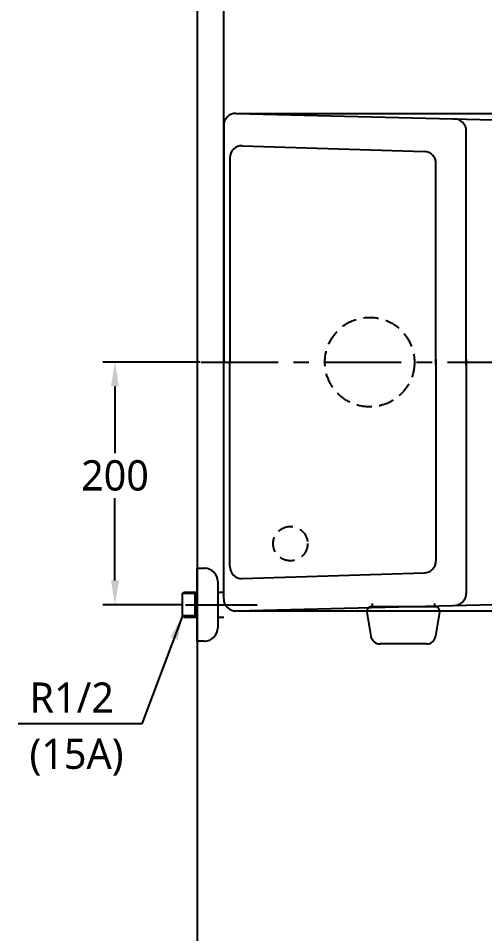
# Model space of a CAD drawing. Header units: millimetres. Extents: x 9575 to 12140, y 93 to 2418.
# Drawn here: x 9595 to 9980, y 1283 to 2037 of the extents above; entities that cross this region are included whole.
import ezdxf

# ---------------------------------------------------------------- set-up
doc = ezdxf.new("R2010")
doc.units = ezdxf.units.MM
doc.linetypes.add('CENTER', pattern=[50.8, 31.75, -6.35, 6.35, -6.35])
doc.linetypes.add('HIDDEN', pattern=[0.375, 0.25, -0.125])
for name, color, linetype in [('1', 1, 'Continuous'), ('2', 2, 'Continuous'), ('3', 3, 'Continuous'), ('4', 4, 'Continuous'), ('5', 7, 'Continuous'), ('6', 6, 'Continuous'), ('CENTER', 2, 'CENTER'), ('FAUCET', 4, 'Continuous')]:
    doc.layers.add(name, color=color, linetype=linetype)
doc.styles.add('ROMANS', font='NanumGothic.ttf', dxfattribs={"height": 10.144927})
doc.styles.get("Standard").update_dxf_attribs({"font": 'NanumGothic.ttf'})
doc.dimstyles.new('ISO-25', dxfattribs={"dimtxt": 20, "dimasz": 20, "dimexe": 3, "dimexo": 1, "dimgap": 5, "dimtad": 1, "dimtoh": 1, "dimdec": 0, "dimtxsty": 'Standard', "dimcen": 0, "dimclrd": 3, "dimclre": 3, "dimclrt": 2, "dimadec": 0, "dimazin": 0, "dimtfac": 1, "dimtdec": 0, "dimtmove": 0, "dimatfit": 3, "dimfxl": 0, "dimarcsym": 0})

# ---------------------------------------------------------------- blocks, each defined once
blk = doc.blocks.new('*D37')
at = {"color": 3, "lineweight": -2}
for p, q in [((9744.91, 1753.83), (9665.02, 1753.83)), ((9675.02, 1733.83), (9675.02, 1678.83)), ((9675.02, 1573.83), (9675.02, 1641.72)), ((9729.8, 1553.83), (9665.02, 1553.83))]:
    blk.add_line(p, q, dxfattribs=at)
at = {"color": 3}
for points in [[(9671.69, 1733.83), (9678.35, 1733.83), (9675.02, 1753.83)], [(9671.69, 1573.83), (9678.35, 1573.83), (9675.02, 1553.83)]]:
    blk.add_solid(points, dxfattribs=at)
at = {"layer": 'Defpoints', "color": 0}
for p in [(9745.91, 1753.83), (9675.02, 1553.83), (9730.8, 1553.83)]:
    blk.add_point(p, dxfattribs=at)
at = {"color": 2, "insert": (9675.02, 1660.27), "char_height": 25, "attachment_point": 5}
blk.add_mtext('200', dxfattribs=at)
blk = doc.blocks.new('*D42')
at = {"color": 3, "lineweight": -2}
for p, q in [((9764.63, 1754.83), (9764.63, 2062.23)), ((10499.63, 1756.83), (10499.63, 2062.23)), ((9784.63, 2052.23), (10479.63, 2052.23))]:
    blk.add_line(p, q, dxfattribs=at)
at = {"color": 3}
for points in [[(9784.63, 2055.57), (9784.63, 2048.9), (9764.63, 2052.23)], [(10479.63, 2055.57), (10479.63, 2048.9), (10499.63, 2052.23)]]:
    blk.add_solid(points, dxfattribs=at)
at = {"layer": 'Defpoints', "color": 0}
for p in [(10499.63, 2052.23), (9764.63, 1753.83), (10499.63, 1755.83)]:
    blk.add_point(p, dxfattribs=at)
at = {"color": 2, "insert": (10132.13, 2069.73), "char_height": 25, "attachment_point": 5}
blk.add_mtext('735', dxfattribs=at)
blk = doc.blocks.new('*D53')
at = {"color": 3, "lineweight": -2}
for p, q in [((9775.88, 1958.95), (10624.79, 1958.95)), ((10614.79, 1938.95), (10614.79, 1771.33)), ((10614.79, 1568.71), (10614.79, 1736.33)), ((9775.88, 1548.71), (10624.79, 1548.71))]:
    blk.add_line(p, q, dxfattribs=at)
at = {"color": 3}
for points in [[(10611.45, 1938.95), (10618.12, 1938.95), (10614.79, 1958.95)], [(10611.45, 1568.71), (10618.12, 1568.71), (10614.79, 1548.71)]]:
    blk.add_solid(points, dxfattribs=at)
at = {"layer": 'Defpoints', "color": 0}
for p in [(9774.88, 1958.95), (9774.88, 1548.71), (10614.79, 1548.71)]:
    blk.add_point(p, dxfattribs=at)
at = {"color": 2, "insert": (10614.79, 1753.83), "char_height": 25, "attachment_point": 5}
blk.add_mtext('410', dxfattribs=at)

msp = doc.modelspace()

# ---------------------------------------------------------------- linework, layer by layer
at = {"layer": '1'}
msp.add_line((9733.01, 1553.83), (9792.32, 1553.83), dxfattribs=at)
at = {"layer": '3', "color": 0}
for p, q in [((9774.88, 1958.95), (10100.05, 1950.78)), ((9764.63, 1948.95), (9764.63, 1753.83)), ((9964.63, 1751.33), (9964.63, 1944.38)), ((9779.94, 1932.31), (9929.94, 1927.6)), ((9769.63, 1922.32), (9769.63, 1753.83)), ((9939.63, 1751.33), (9939.63, 1917.6)), ((9764.63, 1558.7), (9764.63, 1753.83)), ((9769.63, 1585.34), (9769.63, 1753.83)), ((9939.63, 1756.33), (9939.63, 1590.05)), ((9779.94, 1575.34), (9929.94, 1580.06)), ((9774.88, 1548.71), (10100.05, 1556.87))]:
    msp.add_line(p, q, dxfattribs=at)
at = {"layer": '3', "color": 2}
for p, q in [((9939.63, 1756.33), (9939.63, 1753.83)), ((9964.63, 1756.33), (9964.63, 1753.83))]:
    msp.add_line(p, q, dxfattribs=at)
at = {"layer": '3', "color": 7}
msp.add_line((9964.63, 1756.33), (9964.63, 1563.28), dxfattribs=at)
at = {"layer": '3', "color": 0, "linetype": 'HIDDEN', "ltscale": 50}
msp.add_circle((9819.63, 1604.18), 14.19, dxfattribs=at)
at = {"layer": '3', "color": 0}
for centre, start, end in [((9774.63, 1948.95), 88.58287, 180), ((9954.63, 1944.38), 0, 88.58287), ((9779.63, 1922.32), 88.25806, 180), ((9929.63, 1917.6), 0, 88.25806), ((9779.63, 1585.34), 180, 271.74194), ((9929.63, 1590.05), 271.74194, 0)]:
    msp.add_arc(centre, 10, start, end, dxfattribs=at)
at = {"layer": '3', "color": 7}
for centre, start, end in [((9954.63, 1563.28), 271.41713, 0), ((9774.63, 1558.7), 180, 271.41713)]:
    msp.add_arc(centre, 10, start, end, dxfattribs=at)
at = {"layer": '4'}
for p, q in [((9742.67, 1583.83), (9748.67, 1583.83)), ((9742.67, 1523.83), (9742.67, 1583.83)), ((9759.8, 1572.83), (9759.8, 1534.83)), ((9730.67, 1563.08), (9731.67, 1564.08)), ((9741.17, 1563.08), (9730.67, 1563.08)), ((9730.8, 1544.58), (9730.8, 1563.08)), ((9731.67, 1564.08), (9742.67, 1564.08)), ((9741.17, 1543.58), (9741.17, 1564.08)), ((9741.17, 1563.08), (9742.17, 1564.08)), ((9742.67, 1563.46), (9742.67, 1544.19)), ((9759.67, 1564.08), (9764.63, 1564.08)), ((9731.67, 1543.58), (9730.67, 1544.58)), ((9741.17, 1544.58), (9730.67, 1544.58)), ((9731.67, 1543.58), (9742.67, 1543.58)), ((9742.17, 1543.58), (9741.17, 1544.58)), ((9759.67, 1543.58), (9764.63, 1543.58)), ((9748.67, 1523.83), (9742.67, 1523.83))]:
    msp.add_line(p, q, dxfattribs=at)
for centre, start, end in [((9748.67, 1572.83), 89.35263, 90), ((9748.8, 1572.83), 0, 90), ((9748.8, 1534.83), 270, 0), ((9748.67, 1534.83), 270, 270.64737)]:
    msp.add_arc(centre, 11, start, end, dxfattribs=at)
at = {"layer": '5', "color": 0, "linetype": 'HIDDEN', "ltscale": 50}
msp.add_circle((9884.96, 1753.83), 36.89, dxfattribs=at)
at = {"layer": '6'}
msp.add_lwpolyline([(12139.63, 2278.86), (9742.67, 2278.86), (9742.67, 353.83), (11670.17, 353.83), (11670.17, 1353.83)], dxfattribs=at)
at = {"layer": 'CENTER', "color": 1, "linetype": 'CENTER', "ltscale": 2}
msp.add_line((9745.91, 1753.83), (10524.51, 1753.83), dxfattribs=at)
at = {"layer": 'FAUCET', "color": 4}
for p, q in [((9882.67, 1547.69), (9885.98, 1527.84)), ((9938.88, 1552.17), (9886.47, 1552.17)), ((9887.05, 1554.73), (9887.05, 1552.17)), ((9938.29, 1554.73), (9938.29, 1552.17)), ((9942.67, 1547.69), (9939.36, 1527.84)), ((9931.78, 1521.41), (9893.57, 1521.41))]:
    msp.add_line(p, q, dxfattribs=at)
for centre, radius, start, end in [((9886.47, 1548.32), 3.84, 90, 189.46232), ((9938.88, 1548.32), 3.84, 350.53768, 90), ((9893.57, 1529.1), 7.69, 189.46232, 270), ((9931.78, 1529.1), 7.69, 270, 350.53768)]:
    msp.add_arc(centre, radius, start, end, dxfattribs=at)

# ---------------------------------------------------------------- texts
at = {"layer": '2', "char_height": 25, "attachment_point": 4, "style": 'ROMANS'}
for s, insert in [('R1/2', (9604.53, 1477.17)), ('(15A)', (9604.53, 1428.19))]:
    msp.add_mtext(s, dxfattribs=dict(at, insert=insert))

# ---------------------------------------------------------------- dimensions: what is measured, and where the dimension line sits
dim = msp.add_linear_dim(base=(10499.63, 2052.23), p1=(9764.63, 1753.83), p2=(10499.63, 1755.83), dimstyle='ISO-25', override={"dimtxt": 25, "dimexe": 10, "dimarcsym": 1})
dim.commit()
dim.dimension.update_dxf_attribs({"geometry": '*D42', "text_midpoint": (10132.13, 2069.73)})
dim = msp.add_linear_dim(base=(10614.79, 1548.71), p1=(9774.88, 1958.95), p2=(9774.88, 1548.71), angle=90, dimstyle='ISO-25', override={"dimtxt": 25, "dimexe": 10, "dimtih": 1, "dimarcsym": 1})
dim.commit()
dim.dimension.update_dxf_attribs({"geometry": '*D53', "text_midpoint": (10614.79, 1753.83)})
dim = msp.add_linear_dim(base=(9675.02, 1553.83), p1=(9745.91, 1753.83), p2=(9730.8, 1553.83), angle=90, dimstyle='ISO-25', override={"dimtxt": 25, "dimexe": 10, "dimtih": 1, "dimarcsym": 1})
dim.commit()
dim.dimension.update_dxf_attribs({"geometry": '*D37', "text_midpoint": (9675.02, 1660.27), "dimtype": 160})

# ---------------------------------------------------------------- leaders
msp.add_leader([(9730.67, 1544.58), (9697.22, 1455.46), (9595.32, 1455.46)], dimstyle='ISO-25', override={"dimtxt": 25, "dimexe": 10, "dimgap": 5, "dimtad": 0, "dimarcsym": 1})

doc.saveas('drawing.dxf')
